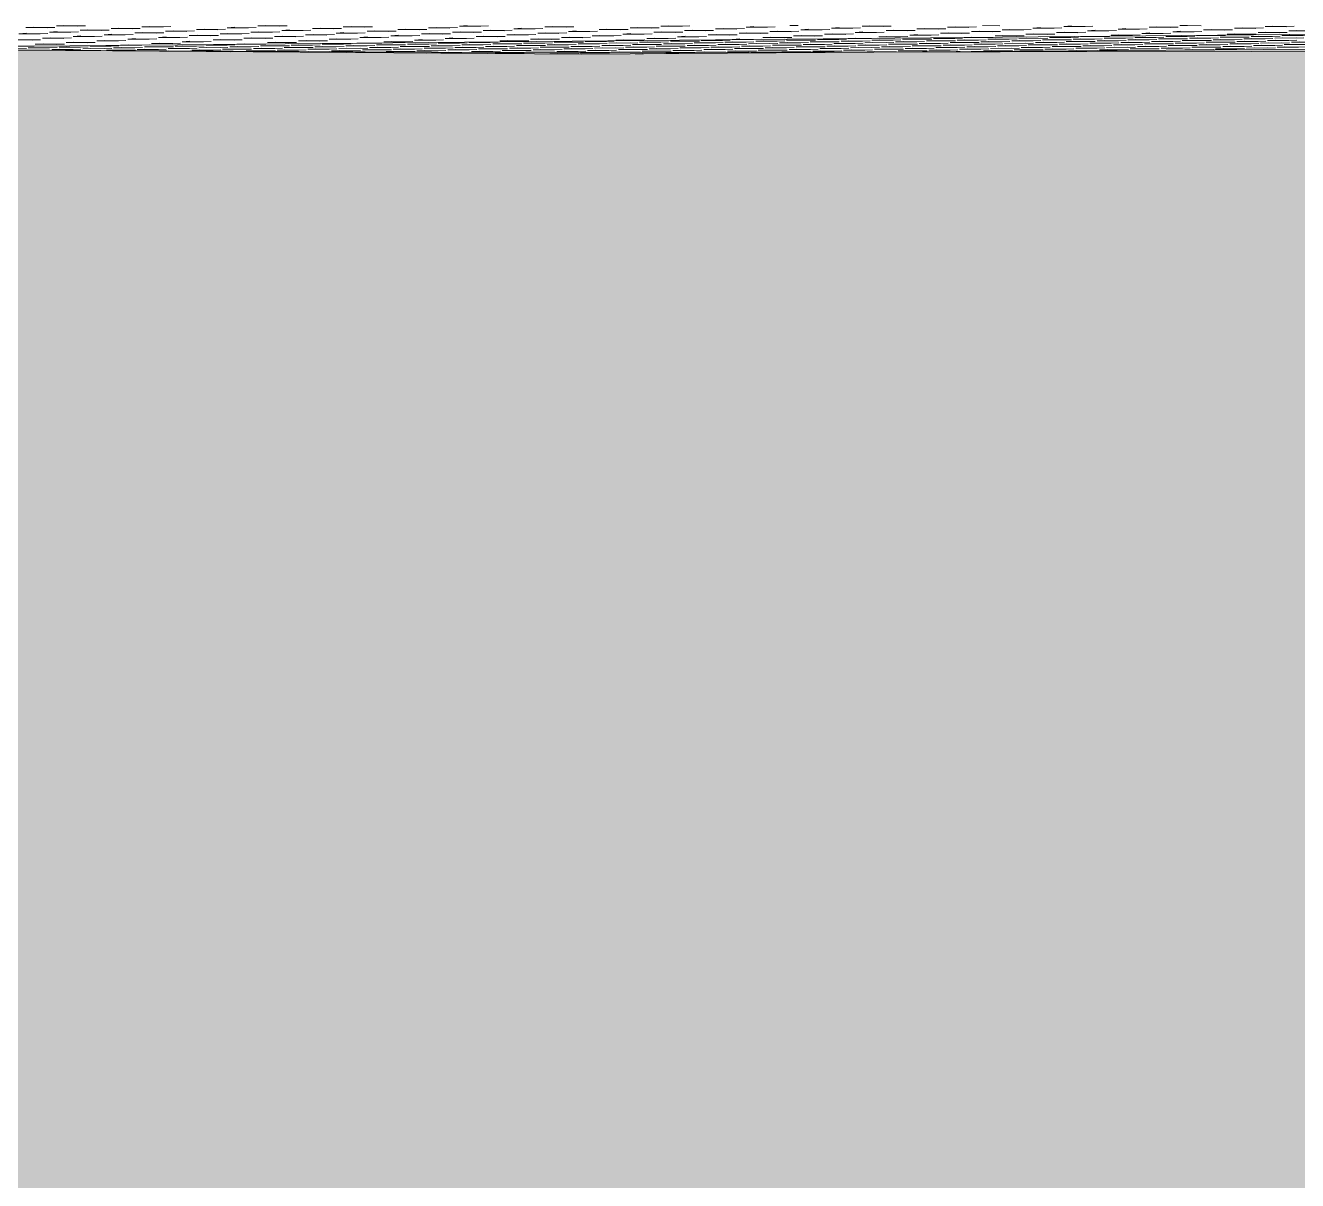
# Model space of a CAD drawing. Header units: millimetres. Extents: x 239748 to 326588, y -19262 to 5561.
# Drawn here: x 260539 to 264202, y -3525 to -200 of the extents above; entities that cross this region are included whole.
import ezdxf

# ---------------------------------------------------------------- set-up
doc = ezdxf.new("R2010")
doc.units = ezdxf.units.MM
doc.header["$MEASUREMENT"] = 0
doc.layers.add('New_2D Drafting - General_Pen_No__1', color=7, linetype='Continuous', lineweight=13)
doc.layers.add('New_Site & Landscape - Terrain_Pen_No__1', color=7, linetype='Continuous', lineweight=13)
for name, color, linetype, lineweight, true_color in [('New_2D Drafting - General_Pen_No__61', 7, 'Continuous', 20, 0x6a6a6a), ('New_Site & Landscape - Terrain_Pen_No__180', 7, 'Continuous', 15, 0xd6cda7), ('New_Site & Landscape - Terrain_Pen_No__93', 7, 'Continuous', 13, 0xa2a233)]:
    doc.layers.add(name, color=color, linetype=linetype, lineweight=lineweight, true_color=true_color)

msp = doc.modelspace()

# ---------------------------------------------------------------- hatches: boundary and pattern name
at = {"layer": 'New_2D Drafting - General_Pen_No__61', "linetype": 'Continuous', "lineweight": 20, "true_color": 0x6a6a6a}
h = msp.add_hatch(dxfattribs=at)
h.set_pattern_fill('Dashed_0001', color=251, style=0, pattern_type=2)
h.set_pattern_definition([(45, (0, 0), (-183.84776, 183.84776), [195, -65]), (45, (7e-14, 183.85), (-183.84776, 183.84776), [195, -65])])
h.paths.add_polyline_path([(239750.0788, -623.3184), (239760.5803, -4753.4379), (239760.5803, -19262.3247), (278828.6527, -19262.3247), (278828.6169, -286.9357), (268610.0254, -272.2694), (266963.5283, -271.0107), (261898.0667, -277.5182), (250285.9898, -219.4916), (248306.7808, -203.641), (242648.744, -453.8141)])
at = {"layer": 'New_Site & Landscape - Terrain_Pen_No__180', "linetype": 'Continuous', "lineweight": 0, "true_color": 0x353329}
msp.add_hatch(color=250, dxfattribs=at).paths.add_polyline_path([(239747.5775, -15138.6962), (278833.3935, -15138.6962), (278833.3935, -288.2314), (266866.4444, -271.275), (264383.6735, -267.1142), (262140.4658, -282.5803), (258357.3867, -255.6815), (251840.7474, -227.8826), (248111.8541, -213.5708), (246133.7175, -287.173), (242881.8612, -438.6115), (239747.5775, -643.0118)])

# ---------------------------------------------------------------- linework, layer by layer
at = {"layer": 'New_2D Drafting - General_Pen_No__1', "color": 7, "linetype": 'Continuous', "lineweight": 13, "flags": 128}
msp.add_lwpolyline([(239750.0788, -623.3184), (239760.5803, -4753.4379), (239760.5803, -19262.3247), (278828.6527, -19262.3247), (278828.6169, -286.9357), (268610.0254, -272.2694), (266963.5283, -271.0107), (261898.0667, -277.5182), (250285.9898, -219.4916), (248306.7808, -203.641), (242648.744, -453.8141)], close=True, dxfattribs=at)
at = {"layer": 'New_Site & Landscape - Terrain_Pen_No__1', "color": 7, "linetype": 'Continuous', "lineweight": 13}
for p, q in [((266963.5494, -199.8387), (259841.7073, -266.2354)), ((260539.9007, -206.1333), (260562.0715, -204.882)), ((260539.9007, -206.1333), (260623.4868, -205.541)), ((260539.9007, -206.1333), (260601.316, -206.7923)), ((260608.1962, -218.7798), (260630.367, -217.5285)), ((260608.1962, -218.7798), (260691.7823, -218.1875)), ((260608.1962, -218.7798), (260669.6115, -219.4388)), ((260628.5836, -201.1281), (260648.555, -200.0009)), ((260628.5836, -201.1281), (260712.1696, -200.5358)), ((260628.5836, -201.1281), (260689.9989, -201.7871)), ((260696.8791, -213.7745), (260719.0498, -212.5232)), ((260696.8791, -213.7745), (260780.4651, -213.1822)), ((260696.8791, -213.7745), (260758.2944, -214.4335)), ((260785.5619, -208.7693), (260807.7326, -207.518)), ((260785.5619, -208.7693), (260869.1479, -208.177)), ((260785.5619, -208.7693), (260846.9772, -209.4283)), ((260874.2448, -203.7641), (260896.4155, -202.5128)), ((260874.2448, -203.7641), (260957.8308, -203.1718)), ((260874.2448, -203.7641), (260935.6601, -204.4231)), ((260942.5403, -216.4105), (260964.711, -215.1592)), ((260942.5403, -216.4105), (261026.1263, -215.8182)), ((260942.5403, -216.4105), (261003.9556, -217.0695)), ((261031.2231, -211.4053), (261053.3938, -210.154)), ((261031.2231, -211.4053), (261114.8091, -210.813)), ((261031.2231, -211.4053), (261092.6384, -212.0643)), ((261119.906, -206.4001), (261142.0767, -205.1488)), ((261119.906, -206.4001), (261203.492, -205.8078)), ((261119.906, -206.4001), (261181.3213, -207.0591)), ((261188.2015, -219.0466), (261210.3722, -217.7952)), ((261188.2015, -219.0466), (261271.7875, -218.4542)), ((261188.2015, -219.0466), (261249.6168, -219.7056)), ((261208.5888, -201.3948), (261230.7595, -200.1435)), ((261208.5888, -201.3948), (261292.1748, -200.8025)), ((261208.5888, -201.3948), (261270.0041, -202.0538)), ((261276.8843, -214.0413), (261299.055, -212.79)), ((261276.8843, -214.0413), (261360.4703, -213.449)), ((261276.8843, -214.0413), (261338.2996, -214.7003)), ((261365.5672, -209.0361), (261387.7379, -207.7848)), ((261365.5672, -209.0361), (261449.1532, -208.4438)), ((261365.5672, -209.0361), (261426.9825, -209.6951)), ((261454.25, -204.0309), (261476.4207, -202.7795)), ((261454.25, -204.0309), (261537.836, -203.4386)), ((261454.25, -204.0309), (261515.6653, -204.6899)), ((261522.5455, -216.6773), (261544.7162, -215.426)), ((261522.5455, -216.6773), (261606.1315, -216.085)), ((261522.5455, -216.6773), (261583.9608, -217.3363)), ((261611.2283, -211.6721), (261633.3991, -210.4208)), ((261611.2283, -211.6721), (261694.8144, -211.0798)), ((261611.2283, -211.6721), (261672.6436, -212.3311)), ((261699.9112, -206.6669), (261722.0819, -205.4156)), ((261699.9112, -206.6669), (261783.4972, -206.0746)), ((261699.9112, -206.6669), (261761.3265, -207.3259)), ((261768.2067, -219.3133), (261790.3774, -218.062)), ((261768.2067, -219.3133), (261851.7927, -218.721)), ((261768.2067, -219.3133), (261829.622, -219.9723)), ((261788.594, -201.6616), (261810.7648, -200.4103)), ((261788.594, -201.6616), (261872.18, -201.0693)), ((261788.594, -201.6616), (261850.0093, -202.3206)), ((261856.8895, -214.3081), (261879.0602, -213.0568)), ((261856.8895, -214.3081), (261940.4755, -213.7158)), ((261856.8895, -214.3081), (261918.3048, -214.9671)), ((261945.5724, -209.3029), (261967.7431, -208.0516)), ((261945.5724, -209.3029), (262029.1584, -208.7106)), ((261945.5724, -209.3029), (262006.9877, -209.9619)), ((262034.2552, -204.2976), (262056.4259, -203.0463)), ((262034.2552, -204.2976), (262117.8412, -203.7053)), ((262034.2552, -204.2976), (262095.6705, -204.9566)), ((262102.5507, -216.9441), (262124.7214, -215.6928)), ((262102.5507, -216.9441), (262186.1367, -216.3518)), ((262102.5507, -216.9441), (262163.966, -217.6031)), ((262191.2336, -211.9389), (262213.4043, -210.6876)), ((262191.2336, -211.9389), (262274.8196, -211.3466)), ((262191.2336, -211.9389), (262252.6489, -212.5979)), ((262279.9164, -206.9337), (262302.0871, -205.6823)), ((262279.9164, -206.9337), (262363.5024, -206.3413)), ((262279.9164, -206.9337), (262341.3317, -207.5927)), ((262348.2119, -219.5801), (262370.3826, -218.3288)), ((262348.2119, -219.5801), (262431.7979, -218.9878)), ((262348.2119, -219.5801), (262409.6272, -220.2391)), ((262368.5993, -201.9284), (262390.77, -200.6771)), ((262368.5993, -201.9284), (262452.1853, -201.3361)), ((262368.5993, -201.9284), (262430.0146, -202.5874)), ((262436.8948, -214.5749), (262459.0655, -213.3236)), ((262436.8948, -214.5749), (262520.4808, -213.9826)), ((262436.8948, -214.5749), (262498.3101, -215.2339)), ((262525.5776, -209.5697), (262547.7483, -208.3184)), ((262525.5776, -209.5697), (262609.1636, -208.9774)), ((262525.5776, -209.5697), (262586.9929, -210.2287)), ((262614.2604, -204.5644), (262636.4312, -203.3131)), ((262614.2604, -204.5644), (262697.8465, -203.9721)), ((262614.2605, -204.5644), (262675.6757, -205.2234)), ((262682.5559, -217.2109), (262704.7267, -215.9596)), ((262682.5559, -217.2109), (262766.142, -216.6186)), ((262682.5559, -217.2109), (262743.9712, -217.8699)), ((262740.1536, -199.9585), (262764.3586, -200.2182)), ((262771.2388, -212.2057), (262793.4095, -210.9544)), ((262771.2388, -212.2057), (262854.8248, -211.6134)), ((262771.2388, -212.2057), (262832.6541, -212.8647)), ((262859.9216, -207.2004), (262882.0924, -205.9491)), ((262859.9216, -207.2004), (262943.5076, -206.6081)), ((262859.9216, -207.2004), (262921.3369, -207.8594)), ((262928.2171, -219.8469), (262950.3878, -218.5956)), ((262928.2171, -219.8469), (263011.8031, -219.2546)), ((262948.6045, -202.1952), (262970.7752, -200.9439)), ((262948.6045, -202.1952), (263032.1905, -201.6029)), ((262948.6045, -202.1952), (263010.0198, -202.8542)), ((263016.9, -214.8417), (263039.0707, -213.5904)), ((263016.9, -214.8417), (263100.486, -214.2494)), ((263016.9, -214.8417), (263078.3153, -215.5007)), ((263105.5828, -209.8364), (263127.7535, -208.5851)), ((263105.5828, -209.8364), (263189.1688, -209.2441)), ((263105.5828, -209.8364), (263166.9981, -210.4955)), ((263194.2657, -204.8312), (263216.4364, -203.5799)), ((263194.2657, -204.8312), (263277.8517, -204.2389)), ((263194.2657, -204.8312), (263255.681, -205.4902)), ((263262.5612, -217.4777), (263284.7319, -216.2264)), ((263262.5612, -217.4777), (263346.1472, -216.8854)), ((263262.5612, -217.4777), (263323.9765, -218.1367)), ((263294.2489, -199.9472), (263344.3638, -200.485)), ((263351.244, -212.4725), (263373.4147, -211.2212)), ((263351.244, -212.4725), (263434.83, -211.8802)), ((263351.244, -212.4725), (263412.6593, -213.1315)), ((263439.9269, -207.4672), (263462.0976, -206.2159)), ((263439.9269, -207.4672), (263523.5129, -206.8749)), ((263439.9269, -207.4672), (263501.3422, -208.1262)), ((263508.2224, -220.1137), (263530.3931, -218.8624)), ((263508.2224, -220.1137), (263591.8084, -219.5214)), ((263528.6097, -202.462), (263550.7804, -201.2107)), ((263528.6097, -202.462), (263612.1957, -201.8697)), ((263528.6097, -202.462), (263590.025, -203.121)), ((263596.9052, -215.1085), (263619.0759, -213.8572)), ((263596.9052, -215.1085), (263680.4912, -214.5162)), ((263596.9052, -215.1085), (263658.3205, -215.7675)), ((263685.588, -210.1032), (263707.7588, -208.8519)), ((263685.588, -210.1032), (263747.0033, -210.7622)), ((263685.5881, -210.1032), (263769.1741, -209.5109)), ((263774.2709, -205.098), (263796.4416, -203.8467)), ((263774.2709, -205.098), (263857.8569, -204.5057)), ((263774.2709, -205.098), (263835.6862, -205.757)), ((263842.5664, -217.7445), (263864.7371, -216.4932)), ((263842.5664, -217.7445), (263926.1524, -217.1522)), ((263842.5664, -217.7445), (263903.9817, -218.4035)), ((263862.9537, -200.0928), (263885.1817, -199.9353)), ((263862.9537, -200.0928), (263865.7375, -199.9357)), ((263862.9537, -200.0928), (263924.369, -200.7518)), ((263931.2492, -212.7392), (263953.42, -211.4879)), ((263931.2492, -212.7392), (264014.8352, -212.1469)), ((263931.2492, -212.7392), (263992.6645, -213.3982)), ((264019.9321, -207.734), (264042.1028, -206.4827)), ((264019.9321, -207.734), (264103.5181, -207.1417)), ((264019.9321, -207.734), (264081.3474, -208.393)), ((264088.2276, -220.3805), (264110.3983, -219.1292)), ((264108.6149, -202.7288), (264130.7856, -201.4775)), ((264108.6149, -202.7288), (264192.2009, -202.1365)), ((264108.6149, -202.7288), (264170.0302, -203.3878)), ((264176.9104, -215.3753), (264199.0811, -214.1239)), ((264176.9104, -215.3753), (264260.4964, -214.7829)), ((264176.9104, -215.3753), (264238.3257, -216.0343)), ((260499.1261, -241.4367), (260582.7121, -240.8444)), ((260499.1261, -241.4367), (260560.5413, -242.0957)), ((260519.5134, -223.785), (260541.6841, -222.5337)), ((260519.5134, -223.785), (260603.0994, -223.1927)), ((260519.5134, -223.785), (260580.9287, -224.444)), ((260567.4215, -254.0832), (260589.5923, -252.8319)), ((260567.4215, -254.0832), (260651.0076, -253.4909)), ((260567.4216, -254.0832), (260628.8368, -254.7422)), ((260587.8089, -236.4315), (260609.9796, -235.1802)), ((260587.8089, -236.4315), (260671.3949, -235.8392)), ((260587.8089, -236.4315), (260649.2242, -237.0905)), ((260656.1044, -249.078), (260678.2751, -247.8266)), ((260656.1044, -249.078), (260739.6904, -248.4856)), ((260656.1044, -249.078), (260717.5197, -249.737)), ((260676.4917, -231.4262), (260698.6625, -230.1749)), ((260676.4917, -231.4262), (260760.0778, -230.8339)), ((260676.4917, -231.4262), (260737.907, -232.0852)), ((260744.7872, -244.0727), (260766.9579, -242.8214)), ((260744.7872, -244.0727), (260828.3732, -243.4804)), ((260744.7872, -244.0727), (260806.2025, -244.7317)), ((260765.1746, -226.421), (260787.3453, -225.1697)), ((260765.1746, -226.421), (260848.7606, -225.8287)), ((260765.1746, -226.421), (260826.5899, -227.08)), ((260813.0827, -256.7192), (260835.2535, -255.4679)), ((260813.0827, -256.7192), (260896.6687, -256.1269)), ((260833.4701, -239.0675), (260855.6408, -237.8162)), ((260833.4701, -239.0675), (260917.0561, -238.4752)), ((260833.4701, -239.0675), (260894.8854, -239.7265)), ((260853.8574, -221.4158), (260876.0281, -220.1645)), ((260853.8574, -221.4158), (260937.4434, -220.8235)), ((260853.8574, -221.4158), (260915.2727, -222.0748)), ((260901.7656, -251.714), (260923.9363, -250.4627)), ((260901.7656, -251.714), (260985.3516, -251.1217)), ((260901.7656, -251.714), (260963.1809, -252.373)), ((260922.1529, -234.0623), (260944.3236, -232.8109)), ((260922.1529, -234.0623), (261005.7389, -233.4699)), ((260922.1529, -234.0623), (260983.5682, -234.7213)), ((260990.4484, -246.7087), (261012.6191, -245.4574)), ((260990.4484, -246.7087), (261074.0344, -246.1164)), ((260990.4484, -246.7087), (261051.8637, -247.3677)), ((261010.8358, -229.057), (261033.0065, -227.8057)), ((261010.8358, -229.057), (261094.4218, -228.4647)), ((261010.8358, -229.057), (261072.2511, -229.716)), ((261058.7439, -256.6805), (261142.3299, -255.9762)), ((261058.7439, -256.6805), (261080.9146, -256.0548)), ((261079.1313, -241.7035), (261101.302, -240.4522)), ((261079.1313, -241.7035), (261162.7173, -241.1112)), ((261079.1313, -241.7035), (261140.5466, -242.3625)), ((261099.5186, -224.0518), (261121.6893, -222.8005)), ((261099.5186, -224.0518), (261183.1046, -223.4595)), ((261099.5186, -224.0518), (261160.9339, -224.7108)), ((261147.4268, -254.1777), (261231.0128, -253.4734)), ((261147.4268, -254.1777), (261153.5344, -254.0053)), ((261147.4268, -254.1777), (261208.8421, -254.0991)), ((261153.5344, -254.0053), (261169.5975, -253.0987)), ((261167.8141, -236.6983), (261189.9848, -235.447)), ((261167.8141, -236.6983), (261251.4001, -236.106)), ((261167.8141, -236.6983), (261229.2294, -237.3573)), ((261236.1096, -249.3447), (261258.2803, -248.0934)), ((261236.1096, -249.3447), (261319.6956, -248.7524)), ((261236.1096, -249.3447), (261297.5249, -250.0037)), ((261256.497, -231.693), (261278.6677, -230.4417)), ((261256.497, -231.693), (261340.083, -231.1007)), ((261256.497, -231.693), (261317.9123, -232.352)), ((261304.4051, -256.3663), (261387.9911, -255.662)), ((261304.4051, -256.3663), (261326.5758, -255.7406)), ((261304.4051, -256.3663), (261365.8204, -256.2877)), ((261324.7925, -244.3395), (261346.9632, -243.0882)), ((261324.7925, -244.3395), (261408.3785, -243.7472)), ((261324.7925, -244.3395), (261386.2078, -244.9985)), ((261345.1798, -226.6878), (261367.3505, -225.4365)), ((261345.1798, -226.6878), (261428.7658, -226.0955)), ((261345.1798, -226.6878), (261406.5951, -227.3468)), ((261393.088, -253.8634), (261476.674, -253.1591)), ((261393.088, -253.8634), (261415.2587, -253.2377)), ((261393.088, -253.8634), (261454.5033, -253.7849)), ((261413.4753, -239.3343), (261435.646, -238.083)), ((261413.4753, -239.3343), (261497.0613, -238.742)), ((261413.4753, -239.3343), (261474.8906, -239.9933)), ((261433.8627, -221.6826), (261456.0334, -220.4313)), ((261433.8627, -221.6826), (261517.4487, -221.0903)), ((261433.8627, -221.6826), (261495.2779, -222.3416)), ((261481.7708, -251.3606), (261565.3568, -250.6563)), ((261481.7708, -251.3606), (261503.751, -250.7402)), ((261481.7708, -251.3606), (261543.1861, -251.282)), ((261502.1581, -234.329), (261524.3289, -233.0777)), ((261502.1581, -234.329), (261563.5734, -234.988)), ((261502.1582, -234.329), (261585.7442, -233.7367)), ((261503.7508, -250.7402), (261503.9415, -250.7294)), ((261550.0663, -256.052), (261633.6523, -255.3477)), ((261550.0663, -256.052), (261572.237, -255.4263)), ((261550.0663, -256.052), (261611.4816, -255.9735)), ((261570.4536, -246.9755), (261631.8689, -247.6345)), ((261570.4537, -246.9755), (261592.6244, -245.7242)), ((261570.4537, -246.9755), (261654.0397, -246.3832)), ((261590.841, -229.3238), (261613.0117, -228.0725)), ((261590.841, -229.3238), (261674.427, -228.7315)), ((261590.841, -229.3238), (261652.2563, -229.9828)), ((261638.7491, -253.5492), (261660.9199, -252.9235)), ((261638.7491, -253.5492), (261700.1644, -253.4706)), ((261638.7492, -253.5492), (261722.3352, -252.8449)), ((261659.1365, -241.9703), (261681.3072, -240.719)), ((261659.1365, -241.9703), (261742.7225, -241.378)), ((261659.1365, -241.9703), (261720.5518, -242.6293)), ((261679.5238, -224.3186), (261701.6946, -223.0673)), ((261679.5238, -224.3186), (261763.1099, -223.7263)), ((261679.5238, -224.3186), (261740.9391, -224.9776)), ((261727.432, -251.0463), (261811.018, -250.342)), ((261727.432, -251.0463), (261749.6027, -250.4206)), ((261727.432, -251.0463), (261788.8473, -250.9678)), ((261747.8193, -236.965), (261769.9901, -235.7137)), ((261747.8193, -236.965), (261831.4053, -236.3727)), ((261747.8193, -236.965), (261809.2346, -237.6241)), ((261795.7275, -255.7378), (261879.3135, -255.0335)), ((261795.7275, -255.7378), (261817.8982, -255.1121)), ((261795.7275, -255.7378), (261857.1428, -255.6592)), ((261816.1148, -248.5435), (261899.7009, -247.8392)), ((261816.1148, -248.5435), (261838.2855, -247.9177)), ((261816.1148, -248.5435), (261877.5301, -248.4649)), ((261836.5022, -231.9598), (261858.6729, -230.7085)), ((261836.5022, -231.9598), (261920.0882, -231.3675)), ((261836.5022, -231.9598), (261897.9175, -232.6188)), ((261884.4103, -253.2349), (261967.9963, -252.5306)), ((261884.4103, -253.2349), (261906.5811, -252.6092)), ((261884.4103, -253.2349), (261945.8256, -253.1564)), ((261904.7977, -244.6063), (261926.9684, -243.355)), ((261904.7977, -244.6063), (261988.3837, -244.014)), ((261904.7977, -244.6063), (261966.213, -245.2653)), ((261925.185, -226.9546), (261947.3557, -225.7033)), ((261925.185, -226.9546), (262008.771, -226.3623)), ((261925.185, -226.9546), (261986.6003, -227.6136)), ((261973.0932, -250.7321), (262056.6792, -250.0278)), ((261973.0932, -250.7321), (261995.2639, -250.1064)), ((261973.0932, -250.7321), (262034.5085, -250.6535)), ((261993.4805, -239.6011), (262015.6512, -238.3498)), ((261993.4805, -239.6011), (262077.0665, -239.0088)), ((261993.4805, -239.6011), (262054.8958, -240.2601)), ((262013.8679, -221.9494), (262036.0386, -220.698)), ((262013.8679, -221.9494), (262097.4539, -221.357)), ((262013.8679, -221.9494), (262075.2832, -222.6084)), ((262041.3887, -255.4235), (262124.9747, -254.7193)), ((262041.3887, -255.4235), (262063.5594, -254.7978)), ((262041.3887, -255.4235), (262102.804, -255.345)), ((262061.776, -248.2292), (262145.362, -247.5249)), ((262061.776, -248.2292), (262083.9467, -247.6035)), ((262061.776, -248.2292), (262123.1913, -248.1507)), ((262082.1634, -234.5958), (262104.3341, -233.3445)), ((262082.1634, -234.5958), (262165.7494, -234.0035)), ((262082.1634, -234.5958), (262143.5787, -235.2548)), ((262130.0715, -252.9207), (262213.6575, -252.2164)), ((262130.0715, -252.9207), (262152.2422, -252.295)), ((262130.0715, -252.9207), (262191.4868, -252.8421)), ((262150.4589, -245.7264), (262234.0449, -245.0221)), ((262150.4589, -245.7264), (262172.6296, -245.1007)), ((262150.4589, -245.7264), (262211.8742, -245.6478)), ((262170.8462, -229.5906), (262193.0169, -228.3393)), ((262170.8462, -229.5906), (262254.4322, -228.9983)), ((262170.8462, -229.5906), (262232.2615, -230.2496)), ((262218.7544, -250.4178), (262302.3404, -249.7135)), ((262218.7544, -250.4178), (262240.9251, -249.7921)), ((262218.7544, -250.4178), (262280.1697, -250.3393)), ((262239.1417, -242.2371), (262261.3124, -240.9858)), ((262239.1417, -242.2371), (262322.7277, -241.6448)), ((262239.1417, -242.2371), (262300.557, -242.8961)), ((262259.5291, -224.5854), (262281.6998, -223.3341)), ((262259.5291, -224.5854), (262343.1151, -223.9931)), ((262259.5291, -224.5854), (262320.9444, -225.2444)), ((262287.0499, -255.1093), (262370.6359, -254.405)), ((262287.0499, -255.1093), (262309.2206, -254.4836)), ((262287.0499, -255.1093), (262348.4652, -255.0307)), ((262307.4372, -247.915), (262391.0232, -247.2107)), ((262307.4372, -247.915), (262329.6079, -247.2893)), ((262307.4372, -247.915), (262368.8525, -247.8364)), ((262327.8246, -237.2318), (262349.9953, -235.9805)), ((262327.8246, -237.2318), (262411.4106, -236.6395)), ((262327.8246, -237.2318), (262389.2399, -237.8908)), ((262375.7327, -252.6064), (262459.3187, -251.9022)), ((262375.7327, -252.6064), (262397.9034, -251.9807)), ((262375.7327, -252.6064), (262437.148, -252.5279)), ((262396.1201, -245.4121), (262479.7061, -244.7078)), ((262396.1201, -245.4121), (262418.2908, -244.7864)), ((262396.1201, -245.4121), (262457.5354, -245.3336)), ((262416.5074, -232.2266), (262438.6781, -230.9753)), ((262416.5074, -232.2266), (262500.0934, -231.6343)), ((262416.5074, -232.2266), (262477.9227, -232.8856)), ((262464.4156, -250.1036), (262548.0016, -249.3993)), ((262464.4156, -250.1036), (262486.5863, -249.4779)), ((262464.4156, -250.1036), (262525.8309, -250.025)), ((262484.8029, -242.9093), (262568.3889, -242.205)), ((262484.8029, -242.9093), (262506.9736, -242.2836)), ((262484.8029, -242.9093), (262546.2182, -242.8307)), ((262505.1903, -227.2214), (262527.361, -225.9701)), ((262505.1903, -227.2214), (262588.7763, -226.6291)), ((262505.1903, -227.2214), (262566.6056, -227.8804)), ((262532.7111, -254.795), (262616.2971, -254.0908)), ((262532.7111, -254.795), (262554.8818, -254.1693)), ((262532.7111, -254.795), (262594.1264, -254.7165)), ((262553.0984, -247.6007), (262636.6844, -246.8964)), ((262553.0984, -247.6007), (262575.2691, -246.975)), ((262553.0984, -247.6007), (262614.5137, -247.5222)), ((262573.4858, -239.8678), (262595.6565, -238.6165)), ((262573.4858, -239.8678), (262657.0718, -239.2755)), ((262573.4858, -239.8678), (262618.3293, -240.349)), ((262593.8731, -222.2161), (262616.0438, -220.9648)), ((262593.8731, -222.2161), (262677.4591, -221.6238)), ((262593.8731, -222.2161), (262655.2884, -222.8751)), ((262618.3273, -240.3491), (262634.9011, -240.3279)), ((262621.3939, -252.2922), (262704.9799, -251.5879)), ((262621.3939, -252.2922), (262643.5646, -251.6665)), ((262621.3939, -252.2922), (262682.8092, -252.2136)), ((262641.7813, -245.0979), (262725.3673, -244.3936)), ((262641.7813, -245.0979), (262663.952, -244.4722)), ((262641.7813, -245.0979), (262703.1966, -245.0193)), ((262662.1686, -234.8626), (262684.3393, -233.6113)), ((262662.1686, -234.8626), (262745.7546, -234.2703)), ((262662.1686, -234.8626), (262723.5839, -235.5216)), ((262689.6894, -256.9836), (262773.2754, -256.2794)), ((262689.6894, -256.9836), (262711.8601, -256.3579)), ((262710.0767, -249.7893), (262793.6628, -249.0851)), ((262710.0767, -249.7893), (262732.2475, -249.1636)), ((262710.0768, -249.7893), (262771.492, -249.7108)), ((262730.4641, -242.595), (262814.0501, -241.8907)), ((262730.4641, -242.595), (262752.6348, -241.9693)), ((262730.4641, -242.595), (262791.8794, -242.5165)), ((262750.8514, -229.8574), (262773.0222, -228.6061)), ((262750.8514, -229.8574), (262834.4375, -229.2651)), ((262750.8514, -229.8574), (262812.2667, -230.5164)), ((262778.3722, -254.4808), (262861.9583, -253.7765)), ((262778.3722, -254.4808), (262800.543, -253.8551)), ((262778.3722, -254.4808), (262839.7875, -254.4022)), ((262798.7596, -247.2865), (262882.3456, -246.5822)), ((262798.7596, -247.2865), (262820.9303, -246.6608)), ((262798.7596, -247.2865), (262860.1749, -247.2079)), ((262819.1469, -240.0922), (262902.733, -239.3879)), ((262819.1469, -240.0922), (262841.3177, -239.4665)), ((262819.1469, -240.0922), (262880.5622, -240.0136)), ((262839.5343, -224.8521), (262861.705, -223.6008)), ((262839.5343, -224.8521), (262923.1203, -224.2598)), ((262839.5343, -224.8521), (262900.9496, -225.5111)), ((262867.0551, -251.9779), (262950.6411, -251.2737)), ((262867.0551, -251.9779), (262889.2258, -251.3522)), ((262867.0551, -251.9779), (262928.4704, -251.8994)), ((262887.4424, -244.7836), (262971.0284, -244.0794)), ((262887.4424, -244.7836), (262909.6131, -244.1579)), ((262887.4424, -244.7836), (262948.8577, -244.7051)), ((262907.8298, -237.4986), (262930.0005, -236.2473)), ((262907.8298, -237.4986), (262975.5179, -237.019)), ((262907.8298, -237.4986), (262915.3799, -237.5796)), ((262915.3775, -237.5797), (262969.2451, -237.5108)), ((262928.2171, -219.8469), (262989.6324, -220.5059)), ((262935.3506, -256.6694), (263018.9366, -255.9651)), ((262935.3506, -256.6694), (262957.5213, -256.0437)), ((262955.7379, -249.4751), (263039.3239, -248.7708)), ((262955.7379, -249.4751), (262977.9087, -248.8494)), ((262955.7379, -249.4751), (263017.1532, -249.3965)), ((262975.4957, -237.0192), (262991.4158, -236.885)), ((262976.1253, -242.2808), (263059.7113, -241.5765)), ((262976.1253, -242.2808), (262998.296, -241.6551)), ((262976.1253, -242.2808), (263037.5406, -242.2022)), ((262996.5126, -232.4934), (263018.6833, -231.2421)), ((262996.5126, -232.4934), (263080.0986, -231.9011)), ((262996.5126, -232.4934), (263057.9279, -233.1524)), ((263024.0334, -254.1665), (263107.6194, -253.4623)), ((263024.0334, -254.1665), (263046.2041, -253.5408)), ((263024.0334, -254.1665), (263085.4487, -254.088)), ((263044.4208, -246.9722), (263128.0068, -246.268)), ((263044.4208, -246.9722), (263066.5915, -246.3465)), ((263044.4208, -246.9722), (263105.8361, -246.8937)), ((263064.8081, -239.7779), (263148.3941, -239.0736)), ((263064.8081, -239.7779), (263086.9788, -239.1522)), ((263064.8081, -239.7779), (263126.2234, -239.6994)), ((263085.1955, -227.4882), (263107.3662, -226.2368)), ((263085.1955, -227.4882), (263168.7815, -226.8959)), ((263085.1955, -227.4882), (263146.6108, -228.1472)), ((263112.7163, -251.6637), (263196.3023, -250.9594)), ((263112.7163, -251.6637), (263134.887, -251.038)), ((263112.7163, -251.6637), (263174.1316, -251.5851)), ((263133.1036, -244.4694), (263216.6896, -243.7651)), ((263133.1036, -244.4694), (263155.2743, -243.8437)), ((263133.1036, -244.4694), (263194.5189, -244.3908)), ((263153.491, -237.2751), (263237.077, -236.5708)), ((263153.491, -237.2751), (263175.6617, -236.6494)), ((263153.491, -237.2751), (263214.9063, -237.1965)), ((263173.8783, -222.4829), (263196.049, -221.2316)), ((263173.8783, -222.4829), (263257.4643, -221.8906)), ((263173.8783, -222.4829), (263235.2936, -223.1419)), ((263181.0118, -256.3551), (263264.5978, -255.6509)), ((263181.0118, -256.3551), (263203.1825, -255.7294)), ((263181.0118, -256.3551), (263242.4271, -256.2766)), ((263201.3991, -249.1608), (263284.9851, -248.4566)), ((263201.3991, -249.1608), (263223.5698, -248.5351)), ((263201.3991, -249.1608), (263262.8144, -249.0823)), ((263221.7865, -241.9665), (263305.3725, -241.2623)), ((263221.7865, -241.9665), (263243.9572, -241.3408)), ((263221.7865, -241.9665), (263283.2018, -241.888)), ((263242.1738, -234.7722), (263325.7598, -234.0679)), ((263242.1738, -234.7722), (263254.834, -234.4149)), ((263242.1738, -234.7722), (263303.5891, -234.6937)), ((263254.8328, -234.4149), (263264.3445, -233.8781)), ((263269.6946, -253.8523), (263353.2806, -253.148)), ((263269.6946, -253.8523), (263291.8653, -253.2266)), ((263269.6946, -253.8523), (263331.1099, -253.7737)), ((263290.082, -246.658), (263373.668, -245.9537)), ((263290.082, -246.658), (263312.2527, -246.0323)), ((263290.082, -246.658), (263351.4973, -246.5794)), ((263310.4693, -239.4637), (263394.0553, -238.7594)), ((263310.4693, -239.4637), (263332.64, -238.838)), ((263310.4693, -239.4637), (263371.8846, -239.3851)), ((263330.8567, -230.1242), (263353.0274, -228.8729)), ((263330.8567, -230.1242), (263414.4427, -229.5319)), ((263330.8567, -230.1242), (263392.272, -230.7832)), ((263358.3775, -251.3494), (263441.9635, -250.6452)), ((263358.3775, -251.3494), (263380.5482, -250.7237)), ((263358.3775, -251.3494), (263419.7928, -251.2709)), ((263378.7648, -244.1551), (263462.3508, -243.4509)), ((263378.7648, -244.1551), (263400.9355, -243.5294)), ((263378.7648, -244.1551), (263440.1801, -244.0766)), ((263399.1522, -236.9608), (263482.7382, -236.2565)), ((263399.1522, -236.9608), (263421.3229, -236.3351)), ((263399.1522, -236.9608), (263460.5675, -236.8823)), ((263419.5395, -225.1189), (263441.7102, -223.8676)), ((263419.5395, -225.1189), (263503.1255, -224.5266)), ((263419.5395, -225.1189), (263480.9548, -225.7779)), ((263426.673, -256.0409), (263510.259, -255.3366)), ((263426.673, -256.0409), (263448.8437, -255.4152)), ((263426.673, -256.0409), (263488.0883, -255.9623)), ((263447.0603, -248.8466), (263530.6463, -248.1423)), ((263447.0603, -248.8466), (263469.231, -248.2209)), ((263447.0603, -248.8466), (263508.4756, -248.768)), ((263467.4477, -241.6523), (263551.0337, -240.948)), ((263467.4477, -241.6523), (263489.6184, -241.0266)), ((263467.4477, -241.6523), (263528.863, -241.5737)), ((263487.835, -234.458), (263571.421, -233.7537)), ((263487.835, -234.458), (263510.0057, -233.8323)), ((263487.835, -234.458), (263549.2503, -234.3794)), ((263508.2224, -220.1137), (263569.6377, -220.7727)), ((263515.3558, -253.5381), (263598.9418, -252.8338)), ((263515.3558, -253.5381), (263537.5265, -252.9123)), ((263515.3558, -253.5381), (263576.7711, -253.4595)), ((263535.7432, -246.3437), (263619.3292, -245.6395)), ((263535.7432, -246.3437), (263557.9139, -245.718)), ((263535.7432, -246.3437), (263597.1585, -246.2652)), ((263556.1305, -239.1494), (263639.7165, -238.4452)), ((263556.1305, -239.1494), (263578.3012, -238.5237)), ((263556.1305, -239.1494), (263617.5458, -239.0709)), ((263576.5179, -231.9551), (263660.1039, -231.2508)), ((263576.5179, -231.9551), (263598.6886, -231.3294)), ((263576.5179, -231.9551), (263637.9332, -231.8766)), ((263604.0387, -251.0352), (263687.6247, -250.3309)), ((263604.0387, -251.0352), (263626.2094, -250.4095)), ((263604.0387, -251.0352), (263665.454, -250.9566)), ((263624.426, -243.8409), (263708.012, -243.1366)), ((263624.426, -243.8409), (263646.5967, -243.2152)), ((263624.426, -243.8409), (263685.8413, -243.7623)), ((263644.8134, -236.6466), (263728.3994, -235.9423)), ((263644.8134, -236.6466), (263666.9841, -236.0209)), ((263644.8134, -236.6466), (263706.2286, -236.568)), ((263665.2007, -227.7549), (263687.3714, -226.5036)), ((263665.2007, -227.7549), (263748.7867, -227.1626)), ((263665.2007, -227.7549), (263726.616, -228.4139)), ((263672.3342, -255.7267), (263755.9202, -255.0224)), ((263672.3342, -255.7267), (263694.5049, -255.1009)), ((263672.3342, -255.7267), (263733.7494, -255.6481)), ((263692.7215, -248.5323), (263776.3075, -247.8281)), ((263692.7215, -248.5323), (263714.8922, -247.9066)), ((263692.7215, -248.5323), (263754.1368, -248.4538)), ((263713.1088, -241.338), (263774.5241, -241.2595)), ((263713.1089, -241.338), (263796.6949, -240.6338)), ((263713.1089, -241.338), (263735.2796, -240.7123)), ((263733.4962, -234.1437), (263817.0822, -233.4394)), ((263733.4962, -234.1437), (263755.6669, -233.518)), ((263733.4962, -234.1437), (263794.9115, -234.0652)), ((263753.8835, -222.7497), (263837.4696, -222.1574)), ((263753.8835, -222.7497), (263815.2988, -223.4087)), ((263753.8836, -222.7497), (263776.0543, -221.4984)), ((263761.017, -253.2238), (263844.603, -252.5195)), ((263761.017, -253.2238), (263783.1877, -252.5981)), ((263761.017, -253.2238), (263822.4323, -253.1452)), ((263781.4043, -246.0295), (263803.5751, -245.4038)), ((263781.4043, -246.0295), (263842.8196, -245.9509)), ((263781.4044, -246.0295), (263864.9904, -245.3252)), ((263801.7917, -238.8352), (263885.3777, -238.1309)), ((263801.7917, -238.8352), (263823.9624, -238.2095)), ((263801.7917, -238.8352), (263863.207, -238.7566)), ((263822.179, -231.6409), (263905.7651, -230.9366)), ((263822.179, -231.6409), (263844.3498, -231.0152)), ((263822.179, -231.6409), (263883.5943, -231.5623)), ((263849.6998, -250.721), (263933.2859, -250.0167)), ((263849.6998, -250.721), (263871.8706, -250.0952)), ((263849.6998, -250.721), (263911.1151, -250.6424)), ((263870.0872, -243.5266), (263953.6732, -242.8224)), ((263870.0872, -243.5266), (263892.2579, -242.9009)), ((263870.0872, -243.5266), (263931.5025, -243.4481)), ((263890.4745, -236.3323), (263974.0606, -235.6281)), ((263890.4745, -236.3323), (263912.6453, -235.7066)), ((263890.4745, -236.3323), (263951.8898, -236.2538)), ((263910.8619, -229.138), (263994.4479, -228.4337)), ((263910.8619, -229.138), (263933.0326, -228.5123)), ((263910.8619, -229.138), (263972.2772, -229.0595)), ((263917.9953, -255.4124), (264001.5814, -254.7081)), ((263917.9953, -255.4124), (263940.1661, -254.7867)), ((263917.9953, -255.4124), (263979.4106, -255.3338)), ((263938.3827, -248.2181), (264021.9687, -247.5138)), ((263938.3827, -248.2181), (263960.5534, -247.5924)), ((263938.3827, -248.2181), (263999.798, -248.1395)), ((263958.77, -241.0238), (264042.3561, -240.3195)), ((263958.77, -241.0238), (263980.9407, -240.3981)), ((263958.77, -241.0238), (264020.1853, -240.9452)), ((263979.1574, -233.8295), (264062.7434, -233.1252)), ((263979.1574, -233.8295), (264001.3281, -233.2038)), ((263979.1574, -233.8295), (264040.5727, -233.7509)), ((263999.5447, -225.3857), (264021.7154, -224.1344)), ((263999.5447, -225.3857), (264083.1307, -224.7934)), ((263999.5447, -225.3857), (264060.96, -226.0447)), ((264006.6782, -252.9096), (264090.2642, -252.2053)), ((264006.6782, -252.9096), (264028.8489, -252.2838)), ((264006.6782, -252.9096), (264068.0935, -252.831)), ((264027.0655, -245.7152), (264110.6515, -245.011)), ((264027.0655, -245.7152), (264049.2363, -245.0895)), ((264027.0655, -245.7152), (264088.4808, -245.6367)), ((264047.4529, -238.5209), (264131.0389, -237.8167)), ((264047.4529, -238.5209), (264069.6236, -237.8952)), ((264047.4529, -238.5209), (264108.8682, -238.4424)), ((264067.8402, -231.3266), (264151.4262, -230.6224)), ((264067.8402, -231.3266), (264090.0109, -230.7009)), ((264067.8402, -231.3266), (264129.2555, -231.2481)), ((264088.2276, -220.3805), (264171.8136, -219.7882)), ((264088.2276, -220.3805), (264149.6429, -221.0395)), ((264095.361, -250.4067), (264178.947, -249.7024)), ((264095.361, -250.4067), (264117.5317, -249.781)), ((264095.361, -250.4067), (264156.7763, -250.3281)), ((264115.7484, -243.2124), (264199.3344, -242.5081)), ((264115.7484, -243.2124), (264137.9191, -242.5867)), ((264115.7484, -243.2124), (264177.1637, -243.1338)), ((264136.1357, -236.0181), (264219.7217, -235.3138)), ((264136.1357, -236.0181), (264158.3064, -235.3924)), ((264136.1357, -236.0181), (264197.551, -235.9395)), ((264156.5231, -228.8238), (264240.1091, -228.1195)), ((264156.5231, -228.8238), (264178.6938, -228.1981)), ((264156.5231, -228.8238), (264217.9384, -228.7452)), ((264163.6565, -255.0982), (264247.2425, -254.3939)), ((264163.6565, -255.0982), (264185.8272, -254.4725)), ((264163.6565, -255.0982), (264225.0718, -255.0196)), ((264184.0439, -247.9039), (264267.6299, -247.1996)), ((264184.0439, -247.9039), (264206.2146, -247.2781)), ((264184.0439, -247.9039), (264245.4592, -247.8253)), ((260458.3514, -267.0062), (260541.9374, -266.3019)), ((260478.7387, -259.0884), (260562.3247, -258.4961)), ((260538.9762, -259.7348), (260540.154, -259.7333)), ((260543.4029, -271.2247), (260548.8176, -271.0719)), ((260547.0342, -264.5033), (260630.6202, -263.799)), ((260547.0342, -264.5033), (260569.2049, -263.8776)), ((260547.0342, -264.5033), (260608.4495, -264.4248)), ((260564.7543, -271.3765), (260610.2329, -270.9934)), ((260615.3297, -269.1948), (260698.9157, -268.4905)), ((260615.3297, -269.1948), (260637.5004, -268.5691)), ((260615.3297, -269.1948), (260676.745, -269.1162)), ((260635.717, -262.0005), (260719.3031, -261.2962)), ((260635.717, -262.0005), (260657.8878, -261.3747)), ((260635.717, -262.0005), (260697.1323, -261.9219)), ((260704.0125, -266.6919), (260787.5986, -265.9876)), ((260704.0125, -266.6919), (260726.1833, -266.0662)), ((260704.0125, -266.6919), (260765.4278, -266.6134)), ((260724.3999, -259.4976), (260807.9859, -258.7933)), ((260724.3999, -259.4976), (260746.5706, -258.8719)), ((260724.3999, -259.4976), (260785.8152, -259.419)), ((260772.308, -271.3834), (260855.8941, -270.6791)), ((260772.308, -271.3834), (260794.4788, -270.7577)), ((260772.308, -271.3834), (260833.7233, -271.3048)), ((260792.6954, -264.1891), (260876.2814, -263.4848)), ((260792.6954, -264.1891), (260814.8661, -263.5634)), ((260792.6954, -264.1891), (260854.1107, -264.1105)), ((260813.0827, -256.7192), (260836.0259, -256.9654)), ((260836.0263, -256.9654), (260874.498, -256.9162)), ((260860.9909, -268.8805), (260944.5769, -268.1763)), ((260860.9909, -268.8805), (260883.1616, -268.2548)), ((260860.9909, -268.8805), (260922.4062, -268.802)), ((260881.3782, -261.6862), (260964.9642, -260.9819)), ((260881.3782, -261.6862), (260903.5489, -261.0605)), ((260881.3782, -261.6862), (260942.7935, -261.6077)), ((260929.2864, -273.572), (261012.8724, -272.8677)), ((260929.2864, -273.572), (260951.4571, -272.9463)), ((260929.2864, -273.572), (260990.7017, -273.4934)), ((260949.6737, -266.3777), (261033.2597, -265.6734)), ((260949.6737, -266.3777), (260971.8444, -265.752)), ((260949.6737, -266.3777), (261011.089, -266.2991)), ((260970.0611, -259.1834), (261053.6471, -258.4791)), ((260970.0611, -259.1834), (260992.2318, -258.5577)), ((260970.0611, -259.1834), (261031.4764, -259.1048)), ((261017.9692, -271.0691), (261101.5552, -270.3649)), ((261017.9692, -271.0691), (261040.1399, -270.4434)), ((261017.9692, -271.0691), (261079.3845, -270.9906)), ((261038.3566, -263.8748), (261121.9426, -263.1705)), ((261038.3566, -263.8748), (261060.5273, -263.2491)), ((261038.3566, -263.8748), (261099.7719, -263.7963)), ((261058.7439, -256.6805), (261120.1592, -256.602)), ((261105.3958, -275.2207), (261108.4354, -275.1349)), ((261106.6521, -268.5663), (261190.2381, -267.862)), ((261106.6521, -268.5663), (261128.8228, -267.9406)), ((261106.6521, -268.5663), (261168.0674, -268.4877)), ((261127.0394, -261.372), (261210.6254, -260.6677)), ((261127.0394, -261.372), (261149.2101, -260.7463)), ((261127.0394, -261.372), (261188.4547, -261.2934)), ((261129.7735, -275.394), (261169.8507, -275.0563)), ((261174.9476, -273.2577), (261258.5336, -272.5535)), ((261174.9476, -273.2577), (261197.1183, -272.632)), ((261174.9476, -273.2577), (261236.3629, -273.1792)), ((261195.3349, -266.0634), (261278.9209, -265.3592)), ((261195.3349, -266.0634), (261217.5056, -265.4377)), ((261195.3349, -266.0634), (261256.7502, -265.9849)), ((261215.7223, -258.8691), (261299.3083, -258.1648)), ((261215.7223, -258.8691), (261237.893, -258.2434)), ((261215.7223, -258.8691), (261277.1376, -258.7906)), ((261263.6304, -270.7549), (261347.2164, -270.0506)), ((261263.6304, -270.7549), (261285.8011, -270.1292)), ((261263.6304, -270.7549), (261325.0457, -270.6763)), ((261284.0178, -263.5606), (261367.6038, -262.8563)), ((261284.0178, -263.5606), (261306.1885, -262.9349)), ((261284.0178, -263.5606), (261345.4331, -263.482)), ((261331.9259, -275.4463), (261415.5119, -274.7421)), ((261331.9259, -275.4463), (261354.0966, -274.8206)), ((261331.9259, -275.4463), (261393.3412, -275.3678)), ((261352.3133, -268.252), (261435.8993, -267.5478)), ((261352.3133, -268.252), (261374.484, -267.6263)), ((261352.3133, -268.252), (261413.7286, -268.1735)), ((261372.7006, -261.0577), (261456.2866, -260.3534)), ((261372.7006, -261.0577), (261394.8713, -260.432)), ((261372.7006, -261.0577), (261434.1159, -260.9792)), ((261420.6088, -272.9435), (261504.1948, -272.2392)), ((261420.6088, -272.9435), (261442.7795, -272.3178)), ((261420.6088, -272.9435), (261482.0241, -272.8649)), ((261440.9961, -265.7492), (261524.5821, -265.0449)), ((261440.9961, -265.7492), (261463.1668, -265.1235)), ((261440.9961, -265.7492), (261502.4114, -265.6706)), ((261461.3835, -258.5549), (261544.9695, -257.8506)), ((261461.3835, -258.5549), (261483.5542, -257.9292)), ((261461.3835, -258.5549), (261522.7988, -258.4763)), ((261488.9043, -277.635), (261572.4903, -276.9307)), ((261488.9043, -277.635), (261511.075, -277.0092)), ((261488.9043, -277.635), (261550.3196, -277.5564)), ((261509.2916, -270.4406), (261592.8776, -269.7364)), ((261509.2916, -270.4406), (261531.4623, -269.8149)), ((261509.2916, -270.4406), (261570.7069, -270.3621)), ((261529.679, -263.2463), (261613.265, -262.5421)), ((261529.679, -263.2463), (261551.8497, -262.6206)), ((261529.679, -263.2463), (261591.0942, -263.1678)), ((261577.5871, -275.1321), (261661.1731, -274.4278)), ((261577.5871, -275.1321), (261599.7578, -274.5064)), ((261577.5871, -275.1321), (261639.0024, -275.0535)), ((261597.9744, -267.9378), (261620.1452, -267.3121)), ((261597.9744, -267.9378), (261659.3897, -267.8592)), ((261597.9745, -267.9378), (261681.5605, -267.2335)), ((261618.3618, -260.7435), (261701.9478, -260.0392)), ((261618.3618, -260.7435), (261640.5325, -260.1178)), ((261618.3618, -260.7435), (261679.7771, -260.6649)), ((261666.2699, -272.6292), (261749.856, -271.925)), ((261666.2699, -272.6292), (261727.6852, -272.5507)), ((261666.27, -272.6292), (261688.4407, -272.0035)), ((261667.3887, -279.2166), (261668.0533, -279.1978)), ((261686.6573, -265.4349), (261770.2433, -264.7307)), ((261686.6573, -265.4349), (261708.828, -264.8092)), ((261686.6573, -265.4349), (261748.0726, -265.3564)), ((261694.7928, -279.4115), (261729.4686, -279.1193)), ((261707.0446, -258.2406), (261790.6307, -257.5364)), ((261707.0446, -258.2406), (261729.2154, -257.6149)), ((261707.0446, -258.2406), (261768.4599, -258.1621)), ((261734.5654, -277.3207), (261818.1515, -276.6164)), ((261734.5654, -277.3207), (261756.7362, -276.695)), ((261734.5654, -277.3207), (261795.9807, -277.2421)), ((261754.9528, -270.1264), (261838.5388, -269.4221)), ((261754.9528, -270.1264), (261777.1235, -269.5007)), ((261754.9528, -270.1264), (261816.3681, -270.0478)), ((261775.3401, -262.9321), (261858.9262, -262.2278)), ((261775.3401, -262.9321), (261797.5109, -262.3064)), ((261775.3401, -262.9321), (261836.7554, -262.8535)), ((261823.2483, -274.8179), (261906.8343, -274.1136)), ((261823.2483, -274.8179), (261845.419, -274.1921)), ((261823.2483, -274.8179), (261884.6636, -274.7393)), ((261843.6356, -267.6235), (261927.2216, -266.9193)), ((261843.6356, -267.6235), (261865.8064, -266.9978)), ((261843.6356, -267.6235), (261905.0509, -267.545)), ((261864.023, -260.4292), (261947.609, -259.725)), ((261864.023, -260.4292), (261886.1937, -259.8035)), ((261864.023, -260.4292), (261925.4383, -260.3507)), ((261891.5438, -279.5093), (261975.1298, -278.805)), ((261891.5438, -279.5093), (261913.7145, -278.8836)), ((261891.5438, -279.5093), (261952.9591, -279.4308)), ((261911.9311, -272.315), (261995.5171, -271.6107)), ((261911.9311, -272.315), (261934.1018, -271.6893)), ((261911.9311, -272.315), (261973.3464, -272.2364)), ((261932.3185, -265.1207), (262015.9045, -264.4164)), ((261932.3185, -265.1207), (261954.4892, -264.495)), ((261932.3185, -265.1207), (261993.7338, -265.0421)), ((261952.7058, -257.9264), (262036.2918, -257.2221)), ((261952.7058, -257.9264), (261974.8765, -257.3007)), ((261952.7058, -257.9264), (262014.1211, -257.8478)), ((261980.2266, -277.0065), (262063.8126, -276.3022)), ((261980.2266, -277.0065), (262002.3973, -276.3807)), ((261980.2266, -277.0065), (262041.6419, -276.9279)), ((262000.614, -269.8121), (262084.2, -269.1079)), ((262000.614, -269.8121), (262022.7847, -269.1864)), ((262000.614, -269.8121), (262062.0293, -269.7336)), ((262021.0013, -262.6178), (262104.5873, -261.9136)), ((262021.0013, -262.6178), (262043.172, -261.9921)), ((262021.0013, -262.6178), (262082.4166, -262.5393)), ((262048.5221, -281.6979), (262132.1081, -280.9936)), ((262048.5221, -281.6979), (262070.6928, -281.0722)), ((262048.5221, -281.6979), (262109.9374, -281.6194)), ((262068.9095, -274.5036), (262152.4955, -273.7993)), ((262068.9095, -274.5036), (262091.0802, -273.8779)), ((262068.9095, -274.5036), (262130.3248, -274.425)), ((262089.2968, -267.3093), (262172.8828, -266.605)), ((262089.2968, -267.3093), (262111.4675, -266.6836)), ((262089.2968, -267.3093), (262150.7121, -267.2307)), ((262109.6842, -260.115), (262193.2702, -259.4107)), ((262109.6842, -260.115), (262131.8549, -259.4893)), ((262109.6842, -260.115), (262171.0995, -260.0364)), ((262137.205, -279.1951), (262220.791, -278.4908)), ((262137.205, -279.1951), (262159.3757, -278.5694)), ((262137.205, -279.1951), (262198.6203, -279.1165)), ((262157.5923, -272.0008), (262241.1783, -271.2965)), ((262157.5923, -272.0008), (262179.763, -271.375)), ((262157.5923, -272.0008), (262219.0076, -271.9222)), ((262177.9797, -264.8064), (262261.5657, -264.1022)), ((262177.9797, -264.8064), (262200.1504, -264.1807)), ((262177.9797, -264.8064), (262239.395, -264.7279)), ((262198.367, -257.6121), (262281.953, -256.9079)), ((262198.367, -257.6121), (262220.5377, -256.9864)), ((262198.367, -257.6121), (262259.7823, -257.5336)), ((262225.8878, -276.6922), (262309.4738, -275.9879)), ((262225.8878, -276.6922), (262248.0585, -276.0665)), ((262225.8878, -276.6922), (262287.3031, -276.6137)), ((262246.2752, -269.4979), (262329.8612, -268.7936)), ((262246.2752, -269.4979), (262268.4459, -268.8722)), ((262246.2752, -269.4979), (262307.6905, -269.4193)), ((262266.6625, -262.3036), (262350.2485, -261.5993)), ((262266.6625, -262.3036), (262288.8332, -261.6779)), ((262266.6625, -262.3036), (262328.0778, -262.225)), ((262294.1833, -281.3837), (262377.7693, -280.6794)), ((262294.1833, -281.3837), (262316.354, -280.758)), ((262294.1833, -281.3837), (262318.5479, -281.3525)), ((262314.5707, -274.1894), (262398.1567, -273.4851)), ((262314.5707, -274.1894), (262336.7414, -273.5636)), ((262314.5707, -274.1894), (262375.986, -274.1108)), ((262334.958, -266.9951), (262418.544, -266.2908)), ((262334.958, -266.9951), (262357.1287, -266.3693)), ((262334.958, -266.9951), (262396.3733, -266.9165)), ((262355.3454, -259.8007), (262438.9314, -259.0965)), ((262355.3454, -259.8007), (262377.5161, -259.175)), ((262355.3454, -259.8007), (262416.7607, -259.7222)), ((262382.8662, -278.8808), (262466.4522, -278.1765)), ((262382.8662, -278.8808), (262405.0369, -278.2551)), ((262382.8662, -278.8808), (262444.2815, -278.8023)), ((262403.2535, -271.6865), (262486.8395, -270.9822)), ((262403.2535, -271.6865), (262425.4242, -271.0608)), ((262403.2535, -271.6865), (262464.6688, -271.6079)), ((262423.6409, -264.4922), (262507.2269, -263.7879)), ((262423.6409, -264.4922), (262445.8116, -263.8665)), ((262423.6409, -264.4922), (262485.0562, -264.4136)), ((262444.0282, -257.2979), (262527.6142, -256.5936)), ((262444.0282, -257.2979), (262466.1989, -256.6722)), ((262444.0282, -257.2979), (262505.4435, -257.2193)), ((262471.549, -276.378), (262555.135, -275.6737)), ((262471.549, -276.378), (262493.7197, -275.7523)), ((262471.549, -276.378), (262532.9643, -276.2994)), ((262491.9364, -269.1837), (262575.5224, -268.4794)), ((262491.9364, -269.1837), (262514.1071, -268.5579)), ((262491.9364, -269.1837), (262553.3517, -269.1051)), ((262512.3237, -261.9893), (262595.9097, -261.2851)), ((262512.3237, -261.9893), (262534.4944, -261.3636)), ((262512.3237, -261.9893), (262573.739, -261.9108)), ((262560.2319, -273.8751), (262643.8179, -273.1708)), ((262560.2319, -273.8751), (262582.4026, -273.2494)), ((262560.2319, -273.8751), (262621.6472, -273.7966)), ((262580.6192, -266.6808), (262664.2052, -265.9765)), ((262580.6192, -266.6808), (262602.7899, -266.0551)), ((262580.6192, -266.6808), (262642.0345, -266.6022)), ((262601.0066, -259.4865), (262684.5926, -258.7822)), ((262601.0066, -259.4865), (262623.1773, -258.8608)), ((262601.0066, -259.4865), (262662.4219, -259.4079)), ((262628.5274, -278.5666), (262712.1134, -277.8623)), ((262628.5274, -278.5666), (262650.6981, -277.9409)), ((262628.5274, -278.5666), (262689.9427, -278.488)), ((262648.9147, -271.3723), (262732.5007, -270.668)), ((262648.9147, -271.3723), (262671.0854, -270.7466)), ((262648.9147, -271.3723), (262710.33, -271.2937)), ((262669.302, -264.178), (262691.4728, -263.5522)), ((262669.3021, -264.178), (262752.8881, -263.4737)), ((262669.3021, -264.178), (262730.7174, -264.0994)), ((262689.6894, -256.9836), (262751.1047, -256.9051)), ((262717.2102, -276.0637), (262800.7962, -275.3594)), ((262717.2102, -276.0637), (262739.3809, -275.438)), ((262717.2102, -276.0637), (262778.6255, -275.9852)), ((262737.5976, -268.8694), (262821.1836, -268.1651)), ((262737.5976, -268.8694), (262759.7683, -268.2437)), ((262737.5976, -268.8694), (262799.0128, -268.7908)), ((262757.9849, -261.6751), (262841.5709, -260.9708)), ((262757.9849, -261.6751), (262780.1556, -261.0494)), ((262757.9849, -261.6751), (262819.4002, -261.5965)), ((262805.893, -273.5609), (262889.4791, -272.8566)), ((262805.893, -273.5609), (262828.0638, -272.9352)), ((262805.893, -273.5609), (262867.3083, -273.4823)), ((262826.2804, -266.3666), (262909.8664, -265.6623)), ((262826.2804, -266.3666), (262848.4511, -265.7408)), ((262826.2804, -266.3666), (262887.6957, -266.288)), ((262846.6677, -259.1722), (262930.2538, -258.468)), ((262846.6677, -259.1722), (262868.8385, -258.5465)), ((262846.6677, -259.1722), (262908.083, -259.0937)), ((262894.5759, -271.058), (262978.1619, -270.3537)), ((262894.5759, -271.058), (262916.7466, -270.4323)), ((262894.5759, -271.058), (262955.9912, -270.9795)), ((262914.9632, -263.8637), (262998.5493, -263.1594)), ((262914.9632, -263.8637), (262937.134, -263.238)), ((262914.9632, -263.8637), (262976.3785, -263.7851)), ((262935.3506, -256.6694), (262996.7659, -256.5908)), ((262962.8714, -275.7495), (263046.4574, -275.0452)), ((262962.8714, -275.7495), (262985.0421, -275.1238)), ((262962.8714, -275.7495), (263024.2867, -275.6709)), ((262983.2587, -268.5552), (263066.8447, -267.8509)), ((262983.2587, -268.5552), (263005.4294, -267.9295)), ((262983.2587, -268.5552), (263044.674, -268.4766)), ((263003.6461, -261.3609), (263087.2321, -260.6566)), ((263003.6461, -261.3609), (263025.8168, -260.7351)), ((263003.6461, -261.3609), (263065.0614, -261.2823)), ((263051.5542, -273.2466), (263135.1402, -272.5423)), ((263051.5542, -273.2466), (263073.725, -272.6209)), ((263051.5542, -273.2466), (263112.9695, -273.1681)), ((263071.9416, -266.0523), (263155.5276, -265.348)), ((263071.9416, -266.0523), (263094.1123, -265.4266)), ((263071.9416, -266.0523), (263133.3569, -265.9738)), ((263092.3289, -258.858), (263175.9149, -258.1537)), ((263092.3289, -258.858), (263114.4996, -258.2323)), ((263092.3289, -258.858), (263153.7442, -258.7794)), ((263140.2371, -270.7438), (263223.8231, -270.0395)), ((263140.2371, -270.7438), (263162.4078, -270.1181)), ((263140.2371, -270.7438), (263201.6524, -270.6652)), ((263160.6244, -263.5495), (263244.2104, -262.8452)), ((263160.6244, -263.5495), (263182.7951, -262.9237)), ((263160.6244, -263.5495), (263222.0397, -263.4709)), ((263218.7949, -275.1456), (263230.7033, -274.8095)), ((263228.9199, -268.2409), (263312.5059, -267.5366)), ((263228.9199, -268.2409), (263251.0906, -267.6152)), ((263228.9199, -268.2409), (263290.3352, -268.1624)), ((263249.3073, -261.0466), (263332.8933, -260.3423)), ((263249.3073, -261.0466), (263271.478, -260.4209)), ((263249.3073, -261.0466), (263310.7226, -260.968)), ((263297.2154, -272.9324), (263380.8014, -272.2281)), ((263297.2154, -272.9324), (263319.3861, -272.3067)), ((263297.2154, -272.9324), (263358.6307, -272.8538)), ((263317.6028, -265.7381), (263401.1888, -265.0338)), ((263317.6028, -265.7381), (263339.7735, -265.1124)), ((263317.6028, -265.7381), (263379.0181, -265.6595)), ((263337.9901, -258.5438), (263421.5761, -257.8395)), ((263337.9901, -258.5438), (263360.1608, -257.918)), ((263337.9901, -258.5438), (263399.4054, -258.4652)), ((263385.8983, -270.4295), (263469.4843, -269.7253)), ((263385.8983, -270.4295), (263408.069, -269.8038)), ((263385.8983, -270.4295), (263447.3136, -270.351)), ((263406.2856, -263.2352), (263489.8716, -262.5309)), ((263406.2856, -263.2352), (263428.4563, -262.6095)), ((263406.2856, -263.2352), (263467.7009, -263.1567)), ((263474.5811, -267.9267), (263558.1671, -267.2224)), ((263474.5811, -267.9267), (263496.7518, -267.301)), ((263474.5811, -267.9267), (263535.9964, -267.8481)), ((263494.9685, -260.7324), (263578.5545, -260.0281)), ((263494.9685, -260.7324), (263517.1392, -260.1066)), ((263494.9685, -260.7324), (263556.3838, -260.6538)), ((263542.8766, -272.6181), (263626.4626, -271.9139)), ((263542.8766, -272.6181), (263565.0473, -271.9924)), ((263542.8766, -272.6181), (263595.0601, -272.5514)), ((263563.264, -265.4238), (263646.85, -264.7195)), ((263563.264, -265.4238), (263585.4347, -264.7981)), ((263563.264, -265.4238), (263624.6793, -265.3453)), ((263583.6513, -258.2295), (263667.2373, -257.5252)), ((263583.6513, -258.2295), (263605.822, -257.6038)), ((263583.6513, -258.2295), (263645.0666, -258.1509)), ((263631.5595, -270.1153), (263715.1455, -269.411)), ((263631.5595, -270.1153), (263653.7302, -269.4896)), ((263631.5595, -270.1153), (263692.9748, -270.0367)), ((263651.9468, -262.921), (263735.5328, -262.2167)), ((263651.9468, -262.921), (263674.1175, -262.2953)), ((263651.9468, -262.921), (263713.3621, -262.8424)), ((263720.2423, -267.6124), (263803.8283, -266.9082)), ((263720.2423, -267.6124), (263742.413, -266.9867)), ((263720.2423, -267.6124), (263781.6576, -267.5339)), ((263740.6296, -260.4181), (263762.8004, -259.7924)), ((263740.6296, -260.4181), (263802.0449, -260.3396)), ((263740.6297, -260.4181), (263824.2157, -259.7138)), ((263808.9251, -265.1096), (263892.5112, -264.4053)), ((263808.9251, -265.1096), (263870.3404, -265.031)), ((263808.9252, -265.1096), (263831.0959, -264.4839)), ((263829.3125, -257.9153), (263912.8985, -257.211)), ((263829.3125, -257.9153), (263851.4832, -257.2896)), ((263829.3125, -257.9153), (263890.7278, -257.8367)), ((263877.2206, -269.801), (263899.3914, -269.1753)), ((263877.2206, -269.801), (263938.6359, -269.7225)), ((263877.2207, -269.801), (263960.8067, -269.0968)), ((263897.608, -262.6067), (263981.194, -261.9024)), ((263897.608, -262.6067), (263919.7787, -261.981)), ((263897.608, -262.6067), (263959.0233, -262.5282)), ((263965.9035, -267.2982), (264049.4895, -266.5939)), ((263965.9035, -267.2982), (263988.0742, -266.6725)), ((263965.9035, -267.2982), (264027.3188, -267.2196)), ((263986.2908, -260.1039), (264069.8768, -259.3996)), ((263986.2908, -260.1039), (264008.4616, -259.4782)), ((263986.2908, -260.1039), (264047.7061, -260.0253)), ((264054.5863, -264.7953), (264138.1724, -264.0911)), ((264054.5863, -264.7953), (264076.757, -264.1696)), ((264054.5863, -264.7953), (264116.0016, -264.7168)), ((264074.9737, -257.601), (264158.5597, -256.8967)), ((264074.9737, -257.601), (264097.1444, -256.9753)), ((264074.9737, -257.601), (264136.389, -257.5225)), ((264143.2692, -262.2925), (264226.8552, -261.5882)), ((264143.2692, -262.2925), (264165.4399, -261.6668)), ((264143.2692, -262.2925), (264204.6845, -262.2139))]:
    msp.add_line(p, q, dxfattribs=at)
at = {"layer": 'New_Site & Landscape - Terrain_Pen_No__93', "color": 55, "linetype": 'Continuous', "lineweight": 13, "true_color": 0xa2a233, "flags": 128}
msp.add_lwpolyline([(278833.3935, -288.2314), (266866.4444, -271.275), (264383.6735, -267.1142), (262140.4658, -282.5803), (258357.3867, -255.6815), (251840.7474, -227.8826), (248111.8541, -213.5708), (246133.7175, -287.173), (242881.8612, -438.6115), (239747.5775, -643.0118)], dxfattribs=at)

doc.saveas('drawing.dxf')
